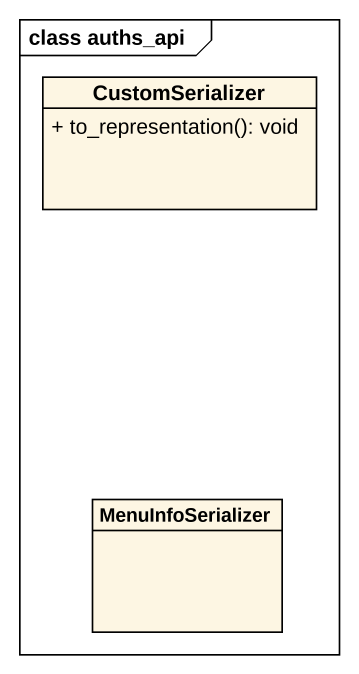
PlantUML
@startuml
mainframe class auths_api
hide circle
hide empty members
skinparam classAttributeIconSize 0
class CustomSerializer {
  + to_representation(): void
}
class MenuInfoSerializer
@enduml
